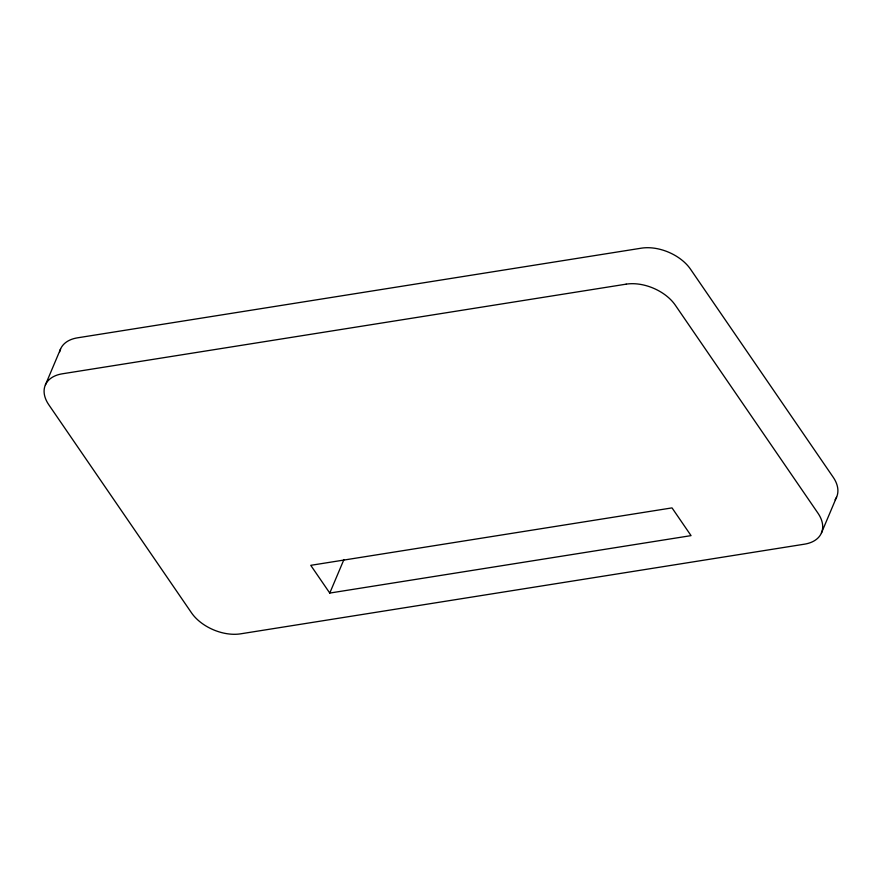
<?xml version="1.0" encoding="UTF-8"?>
<svg xmlns="http://www.w3.org/2000/svg" width="882" height="882" viewBox="0 0 882 882"><rect width="100%" height="100%" fill="white"/><g stroke="black" fill="none" stroke-linecap="round" stroke-linejoin="round"><path stroke-width="1.32" d="M45.39 384.949L60.582 348.963M329.769 593.068L310.751 565.329L672.029 507.889L691.047 535.628L329.769 593.068L343.925 559.563M821.418 533.037L836.61 497.051M835.078 499.785A37.805 23.891 22.9 0 0 833.181 477.206L690.518 269.197A37.805 23.891 22.9 0 0 641.357 248.173L77.517 337.828A37.805 23.891 22.9 0 0 59.634 351.951M626.165 284.158L62.313 373.803A37.805 23.891 22.9 0 0 48.819 404.794L191.482 612.803A37.805 23.891 22.9 0 0 240.643 633.827L804.483 544.172A37.805 23.891 22.9 0 0 817.978 513.192L675.314 305.183A37.805 23.891 22.9 0 0 626.165 284.158"/></g></svg>
